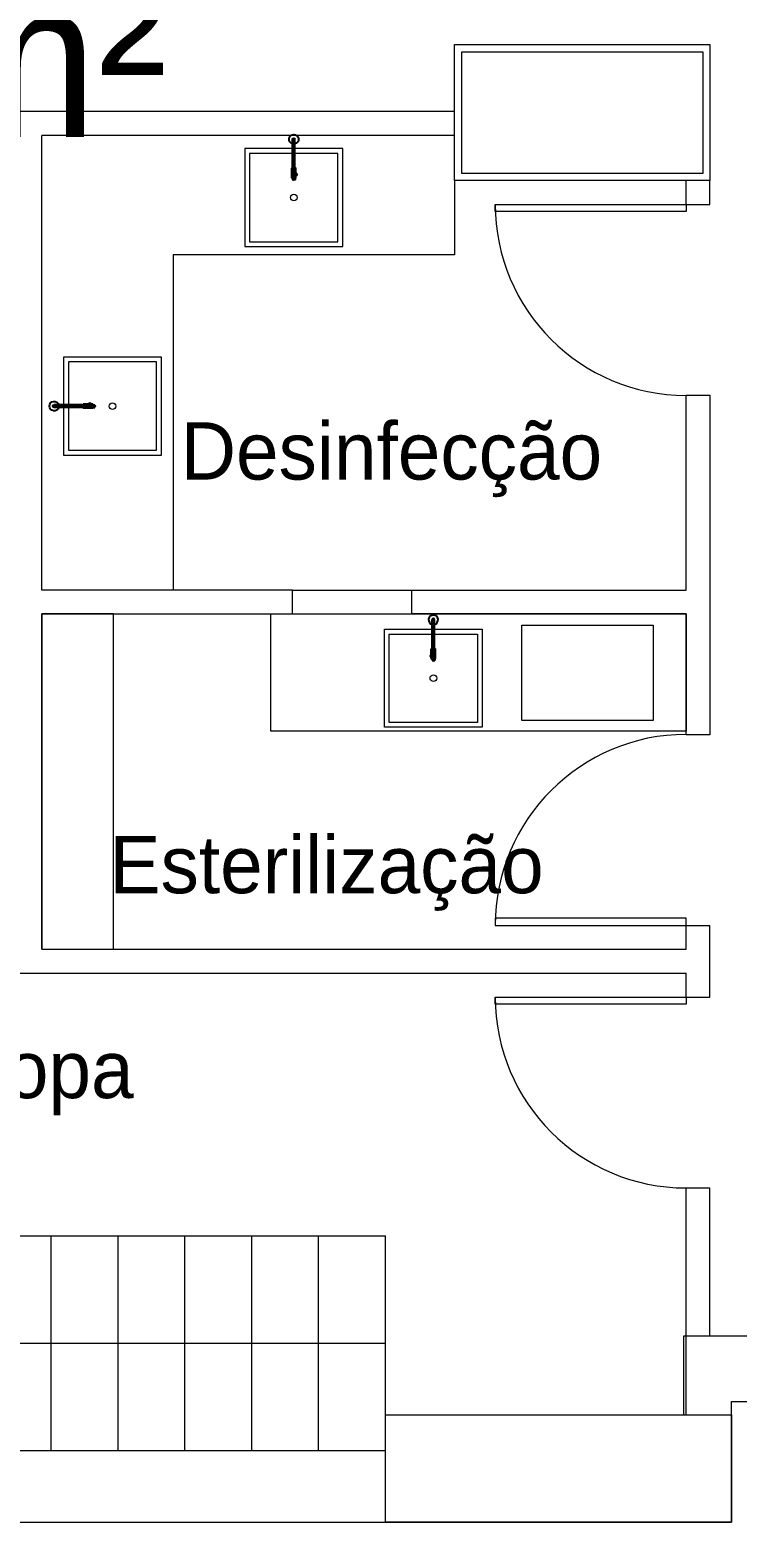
# Model space of a CAD drawing. Header units: metres. Extents: x 2999 to 3109, y 1752 to 1796.
# Drawn here: x 3013.21 to 3016.17, y 1757.31 to 1763.57 of the extents above; entities that cross this region are included whole.
import ezdxf

# ---------------------------------------------------------------- set-up
doc = ezdxf.new("R2010")
doc.units = ezdxf.units.M
doc.layers.add('Lay Out', color=31, linetype='Continuous')
doc.layers.add('PAREDES', color=7, linetype='Continuous')
doc.styles.add('PADRAO MK', font='')
doc.styles.get('PADRAO MK').set_extended_font_data('AvantGarde Bk BT')

# ---------------------------------------------------------------- blocks, each defined once
blk = doc.blocks.new('torneira 00')
at = {"layer": 'Lay Out'}
for p, q in [((-0.0049, -0.1393), (-0.0049, -0.0199)), ((-0.0033, -0.1387), (-0.0033, -0.0163)), ((0, -0.1381), (0, -0.0149)), ((0.0037, -0.1386), (0.0037, -0.0165)), ((0.0051, -0.1391), (0.0051, -0.0199)), ((-0.0018, -0.1501), (-0.0136, -0.1708)), ((0, -0.151), (-0.0118, -0.1717)), ((-0.0086, -0.1621), (-0.0086, -0.1418)), ((-0.0086, -0.1814), (-0.0086, -0.1661)), ((-0.0074, -0.1823), (-0.0074, -0.1426)), ((-0.0057, -0.1834), (-0.0057, -0.19)), ((-0.0048, -0.1838), (-0.0048, -0.1438)), ((-0.0001, -0.1848), (-0.0001, -0.1446)), ((0.0046, -0.1839), (0.0046, -0.1437)), ((0.0058, -0.1834), (0.0058, -0.19)), ((0.0074, -0.1825), (0.0074, -0.1423)), ((0.0086, -0.1816), (0.0086, -0.1414))]:
    blk.add_line(p, q, dxfattribs=at)
for centre, radius, start, end in [((0, -0.0199), 0.0199, 284.60964, 255.53827), ((0.0001, -0.0199), 0.005, 0.24437, 179.71475), ((0.0001, -0.0897), 0.005, 0.24437, 179.71475), ((-0.0125, -0.1709), 0.00109, 176.63806, 310.29172), ((-0.0012, -0.1512), 0.00127, 11.35673, 115.57305), ((0, -0.1796), 0.0119, 241.15364, 298.84636)]:
    blk.add_arc(centre, radius, start, end, dxfattribs=at)
at = {"layer": 'Lay Out', "ltscale": 0.6}
for centre, radius, start, end in [((0.0002, -0.1507), 0.0126, 48.09351, 134.61126), ((-0.0002, -0.1308), 0.0138, 232.82607, 309.8787), ((0.0001, -0.1719), 0.0128, 227.24915, 311.41934)]:
    blk.add_arc(centre, radius, start, end, dxfattribs=at)

msp = doc.modelspace()

# ---------------------------------------------------------------- linework, layer by layer
at = {"layer": 'PAREDES', "color": 253, "lineweight": 0}
for p, q in [((3014.9866, 1763.5039), (3016.0566, 1763.5039)), ((3014.9866, 1762.9339), (3014.9866, 1763.5039)), ((3015.0166, 1763.4739), (3016.0266, 1763.4739)), ((3015.0166, 1762.9639), (3015.0166, 1763.4739)), ((3016.0266, 1763.4739), (3016.0266, 1762.9639)), ((3016.0566, 1763.5039), (3016.0566, 1762.9339)), ((3014.9866, 1763.2232), (3011.3566, 1763.2232)), ((3014.9866, 1763.1232), (3013.2566, 1763.1232)), ((3013.2566, 1761.2182), (3013.2566, 1763.1232)), ((3016.0266, 1762.9639), (3015.0166, 1762.9639)), ((3014.9866, 1762.9339), (3014.9866, 1762.6232)), ((3016.0566, 1762.9339), (3014.9866, 1762.9339)), ((3015.9566, 1762.8339), (3015.9566, 1762.9339)), ((3016.0566, 1762.8339), (3016.0566, 1762.9339)), ((3015.1566, 1762.8039), (3015.1566, 1762.8339)), ((3015.1566, 1762.8339), (3015.9566, 1762.8339)), ((3015.9566, 1762.8339), (3016.0566, 1762.8339)), ((3015.9566, 1762.8339), (3015.9566, 1762.8039)), ((3015.9566, 1762.8039), (3015.1566, 1762.8039)), ((3014.9866, 1762.6232), (3013.8066, 1762.6232)), ((3013.8066, 1762.6232), (3013.8067, 1761.2182)), ((3015.9566, 1761.2182), (3015.9566, 1762.0355)), ((3015.9566, 1762.0355), (3016.0566, 1762.0355)), ((3016.0566, 1762.0355), (3016.0566, 1760.612)), ((3014.3066, 1761.2182), (3013.2566, 1761.2182)), ((3014.3066, 1761.2182), (3014.8066, 1761.2182)), ((3014.3066, 1761.1186), (3014.3066, 1761.2182)), ((3014.8066, 1761.1186), (3014.8066, 1761.2182)), ((3014.8066, 1761.2182), (3015.9566, 1761.2182)), ((3013.2566, 1759.7136), (3013.2566, 1761.1186)), ((3013.2566, 1761.1186), (3013.2566, 1759.7136)), ((3013.5566, 1761.1186), (3013.2566, 1761.1186)), ((3013.2566, 1761.1186), (3014.3066, 1761.1186)), ((3013.5566, 1759.7136), (3013.5566, 1761.1186)), ((3014.2166, 1760.6267), (3014.2166, 1761.1186)), ((3014.2166, 1761.1186), (3015.9566, 1761.1186)), ((3014.3066, 1761.1186), (3014.8066, 1761.1186)), ((3015.9566, 1761.1186), (3014.8066, 1761.1186)), ((3015.9566, 1761.1186), (3015.9566, 1760.6267)), ((3015.9566, 1760.612), (3015.9566, 1761.1186)), ((3015.2683, 1761.0717), (3015.8183, 1761.0717)), ((3015.2683, 1760.6717), (3015.2683, 1761.0717)), ((3015.8183, 1761.0717), (3015.8183, 1760.6717)), ((3015.8183, 1760.6717), (3015.2683, 1760.6717)), ((3015.9566, 1760.6267), (3014.2166, 1760.6267)), ((3016.0566, 1760.612), (3015.9566, 1760.612)), ((3015.9566, 1759.8436), (3015.1566, 1759.8436)), ((3015.1566, 1759.8436), (3015.1566, 1759.8136)), ((3015.9566, 1759.8136), (3015.9566, 1759.8436)), ((3015.1566, 1759.8136), (3015.9566, 1759.8136)), ((3015.9566, 1759.7136), (3015.9566, 1759.8136)), ((3015.9566, 1759.8136), (3016.0566, 1759.8136)), ((3016.0566, 1759.5136), (3016.0566, 1759.8136)), ((3013.2566, 1759.7136), (3015.9566, 1759.7136)), ((3013.2566, 1759.7136), (3013.5566, 1759.7136)), ((3008.4366, 1759.6136), (3015.9566, 1759.6136)), ((3015.9566, 1759.5136), (3015.9566, 1759.6136)), ((3015.1566, 1759.4836), (3015.1566, 1759.5136)), ((3015.1566, 1759.5136), (3015.9566, 1759.5136)), ((3015.9566, 1759.5136), (3016.0566, 1759.5136)), ((3015.9566, 1759.5136), (3015.9566, 1759.4836)), ((3015.9566, 1759.4836), (3015.1566, 1759.4836)), ((3015.9566, 1758.7136), (3016.0566, 1758.7136)), ((3015.9566, 1757.7636), (3015.9566, 1758.7136)), ((3016.0566, 1758.0936), (3016.0566, 1758.7136)), ((3010.3566, 1758.5136), (3014.6966, 1758.5136)), ((3013.2966, 1757.6136), (3013.2966, 1758.5136)), ((3013.5766, 1757.6136), (3013.5766, 1758.5136)), ((3013.8566, 1757.6136), (3013.8566, 1758.5136)), ((3014.1366, 1757.6136), (3014.1366, 1758.5136)), ((3014.4166, 1757.6136), (3014.4166, 1758.5136)), ((3014.6966, 1757.7636), (3014.6966, 1758.5136)), ((3015.9466, 1757.7636), (3015.9466, 1758.0936)), ((3015.9466, 1758.0936), (3018.9366, 1758.0936)), ((3011.5366, 1758.0636), (3014.6966, 1758.0636)), ((3014.6966, 1757.6136), (3014.6966, 1757.7636)), ((3014.6966, 1757.7636), (3015.9466, 1757.7636)), ((3014.6966, 1757.7636), (3016.1466, 1757.7636)), ((3014.6966, 1757.3136), (3014.6966, 1757.7636)), ((3016.1466, 1757.3136), (3016.1466, 1757.8196)), ((3016.1466, 1757.8196), (3018.7366, 1757.8196)), ((3016.1466, 1757.7636), (3016.1466, 1757.3136)), ((3010.9966, 1757.6136), (3014.6966, 1757.6136)), ((3006.3466, 1757.3136), (3016.1466, 1757.3136)), ((3016.1466, 1757.3136), (3014.6966, 1757.3136)), ((3016.1466, 1757.3136), (3016.1466, 1757.3136)), ((3016.1466, 1757.3136), (3016.1466, 1757.3136)), ((3016.1466, 1757.3136), (3016.1466, 1757.3136)), ((3016.1466, 1757.3136), (3016.1466, 1757.3136))]:
    msp.add_line(p, q, dxfattribs=at)
for points in [[(3014.3081, 1763.0678), (3014.1076, 1763.0678), (3014.1076, 1762.6578), (3014.5176, 1762.6578), (3014.5176, 1763.0678), (3014.317, 1763.0678)], [(3014.3081, 1763.0478), (3014.1276, 1763.0478), (3014.1276, 1762.6778), (3014.4976, 1762.6778), (3014.4976, 1763.0478), (3014.317, 1763.0478)], [(3013.348, 1761.9845), (3013.348, 1761.784), (3013.758, 1761.784), (3013.758, 1762.194), (3013.348, 1762.194), (3013.348, 1761.9935)], [(3013.368, 1761.9845), (3013.368, 1761.804), (3013.738, 1761.804), (3013.738, 1762.174), (3013.368, 1762.174), (3013.368, 1761.9935)], [(3014.902, 1761.0542), (3015.1025, 1761.0542), (3015.1025, 1760.6442), (3014.6925, 1760.6442), (3014.6925, 1761.0542), (3014.893, 1761.0542)], [(3014.902, 1761.0342), (3015.0825, 1761.0342), (3015.0825, 1760.6642), (3014.7125, 1760.6642), (3014.7125, 1761.0342), (3014.893, 1761.0342)]]:
    msp.add_lwpolyline(points, dxfattribs=at)
for centre in [(3014.3126, 1762.8628), (3013.553, 1761.989), (3014.8975, 1760.8492)]:
    msp.add_circle(centre, 0.0139, dxfattribs=at)
for centre, start, end in [((3015.9566, 1762.8339), 180, 270), ((3015.9566, 1759.8136), 90, 180), ((3015.9566, 1759.5136), 180, 270)]:
    msp.add_arc(centre, 0.8, start, end, dxfattribs=at)

# ---------------------------------------------------------------- block references
at = {"layer": 'PAREDES', "color": 253, "lineweight": 0, "xscale": -1}
msp.add_blockref('torneira 00', (3014.3126, 1763.1271), dxfattribs=at)
at = {"layer": 'PAREDES', "color": 253, "lineweight": 0, "xscale": -1, "rotation": 90}
msp.add_blockref('torneira 00', (3013.2886, 1761.989), dxfattribs=at)
at = {"layer": 'PAREDES', "color": 253, "lineweight": 0}
msp.add_blockref('torneira 00', (3014.8975, 1761.1136), dxfattribs=at)

# ---------------------------------------------------------------- texts
at = {"layer": 'PAREDES', "color": 253, "lineweight": 0, "style": 'PADRAO MK'}
for s, height, p in [('99,50m²', 0.65, (3010.5921, 1763.1161)), ('Desinfecção', 0.24, (3013.8387, 1761.6814)), ('Esterilização', 0.24, (3013.5403, 1759.9484)), ('Copa', 0.24, (3012.8743, 1759.09))]:
    msp.add_text(s, height=height, dxfattribs=at).set_placement(p)

doc.saveas('drawing.dxf')
